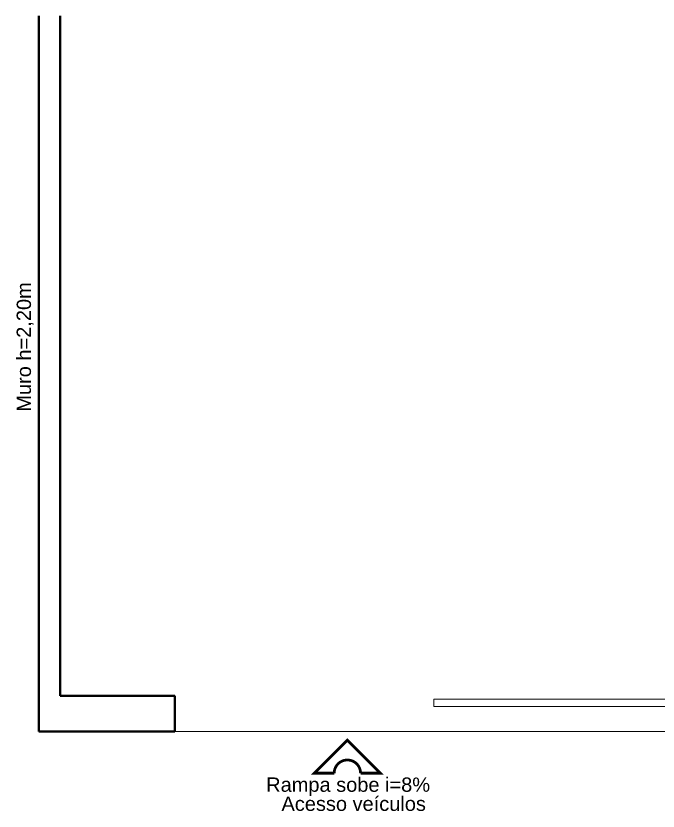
# Model space of a CAD drawing. Header units: millimetres. Extents: x 319 to 362.3, y 126.1 to 165.6.
# Drawn here: x 319.16 to 323.65, y 130.52 to 136.08 of the extents above; entities that cross this region are included whole.
import ezdxf

# ---------------------------------------------------------------- set-up
doc = ezdxf.new("R2010")
doc.units = ezdxf.units.MM
doc.header["$LTSCALE"] = 0.02
doc.header["$MEASUREMENT"] = 0
doc.linetypes.add('ACAD_ISO04W100', pattern=[30, 24, -3, 0, -3])
for name, color, linetype, lineweight in [('Linha de corte', 6, 'ACAD_ISO04W100', 40), ('NIVEL', 7, 'Continuous', 15), ('Paredes', 4, 'Continuous', 40), ('Portas', 3, 'Continuous', 13), ('TEXTO', 20, 'Continuous', 20)]:
    doc.layers.add(name, color=color, linetype=linetype, lineweight=lineweight)
doc.styles.add('ROMANS', font='arial.ttf', dxfattribs={"height": 0.08})

msp = doc.modelspace()

# ---------------------------------------------------------------- linework, layer by layer
at = {"layer": 'Linha de corte', "ltscale": 5, "const_width": 0.0192}
msp.add_lwpolyline([(321.2464, 130.78808), (321.38464, 130.78808, -1), (321.56896, 130.78808), (321.7072, 130.78808), (321.4768, 131.01848)], format="xyb", close=True, dxfattribs=at)
at = {"layer": 'NIVEL'}
msp.add_line((323.77039, 131.07913), (320.27039, 131.07913), dxfattribs=at)
at = {"layer": 'Paredes'}
for p, q in [((319.32039, 136.07913), (319.32039, 131.07913)), ((319.47039, 136.07913), (319.47039, 131.32913)), ((319.47039, 131.32913), (320.27039, 131.32913)), ((320.27039, 131.32913), (320.27039, 131.07913)), ((319.32039, 131.07913), (320.27039, 131.07913))]:
    msp.add_line(p, q, dxfattribs=at)
at = {"layer": 'Portas', "linetype": 'Continuous'}
msp.add_lwpolyline([(322.08206, 131.25413), (325.58206, 131.25413), (325.58206, 131.30413), (322.08206, 131.30413)], close=True, dxfattribs=at)

# ---------------------------------------------------------------- texts
at = {"layer": 'TEXTO', "color": 20, "style": 'ROMANS', "text_generation_flag": 6}
for s, rotation, p in [('Muro h=2,20m', 270, (319.26567, 133.31367)), ('Rampa sobe i=8%', 180, (320.90941, 130.65796)), ('Acesso veículos', 180, (321.01626, 130.52455))]:
    msp.add_text(s, height=0.1, rotation=rotation, dxfattribs=at).set_placement(p)

doc.saveas('drawing.dxf')
